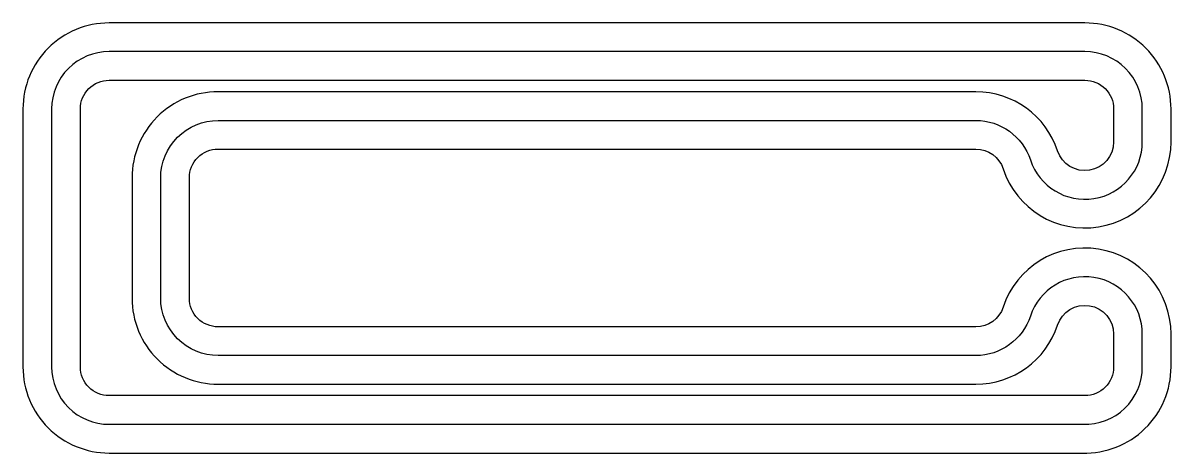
# Model space of a CAD drawing. Header units: metres. Extents: x 0 to 20, y 0 to 7.6.
import ezdxf

# ---------------------------------------------------------------- set-up
doc = ezdxf.new("R2010")
doc.units = ezdxf.units.M
doc.layers.get('0').update_dxf_attribs({"linetype": 'CONTINUOUS'})

msp = doc.modelspace()

# ---------------------------------------------------------------- linework, layer by layer
for points in [[(0.046, 6.051), (0.046, 1.551, 0.414214), (1.546, 0.051), (18.505, 0.051, 0.422493), (20.046, 1.551), (20.046, 2.126, 0.852611), (17.121, 2.594, -0.32398), (16.646, 2.251), (3.446, 2.251, -0.414214), (2.946, 2.751), (2.946, 4.851, -0.414214), (3.446, 5.351), (16.646, 5.351, -0.32398), (17.121, 5.007, 0.852611), (20.046, 5.475), (20.046, 6.051, 0.414214), (18.546, 7.551), (1.546, 7.551, 0.414214)], [(0.546, 6.051), (0.546, 1.551, 0.414214), (1.546, 0.551), (18.512, 0.551, 0.424361), (19.546, 1.55), (19.546, 2.126, 0.852611), (17.596, 2.438, -0.32398), (16.646, 1.751), (3.446, 1.751, -0.414214), (2.446, 2.751), (2.446, 4.851, -0.414214), (3.446, 5.851), (16.646, 5.851, -0.32398), (17.596, 5.163, 0.852611), (19.546, 5.475), (19.546, 6.051, 0.414214), (18.546, 7.051), (1.546, 7.051, 0.414214)], [(1.046, 1.551), (1.046, 6.051, -0.414214), (1.546, 6.551), (18.546, 6.551, -0.414214), (19.046, 6.051), (19.046, 5.475, -0.852611), (18.071, 5.319, 0.32398), (16.646, 6.351), (3.446, 6.351, 0.414214), (1.946, 4.851), (1.946, 2.751, 0.414214), (3.446, 1.251), (16.646, 1.251, 0.32398), (18.071, 2.282, -0.852611), (19.046, 2.126), (19.046, 1.551, -0.414214), (18.546, 1.051), (1.546, 1.051, -0.414214)]]:
    msp.add_lwpolyline(points, format="xyb", close=True)

doc.saveas('drawing.dxf')
